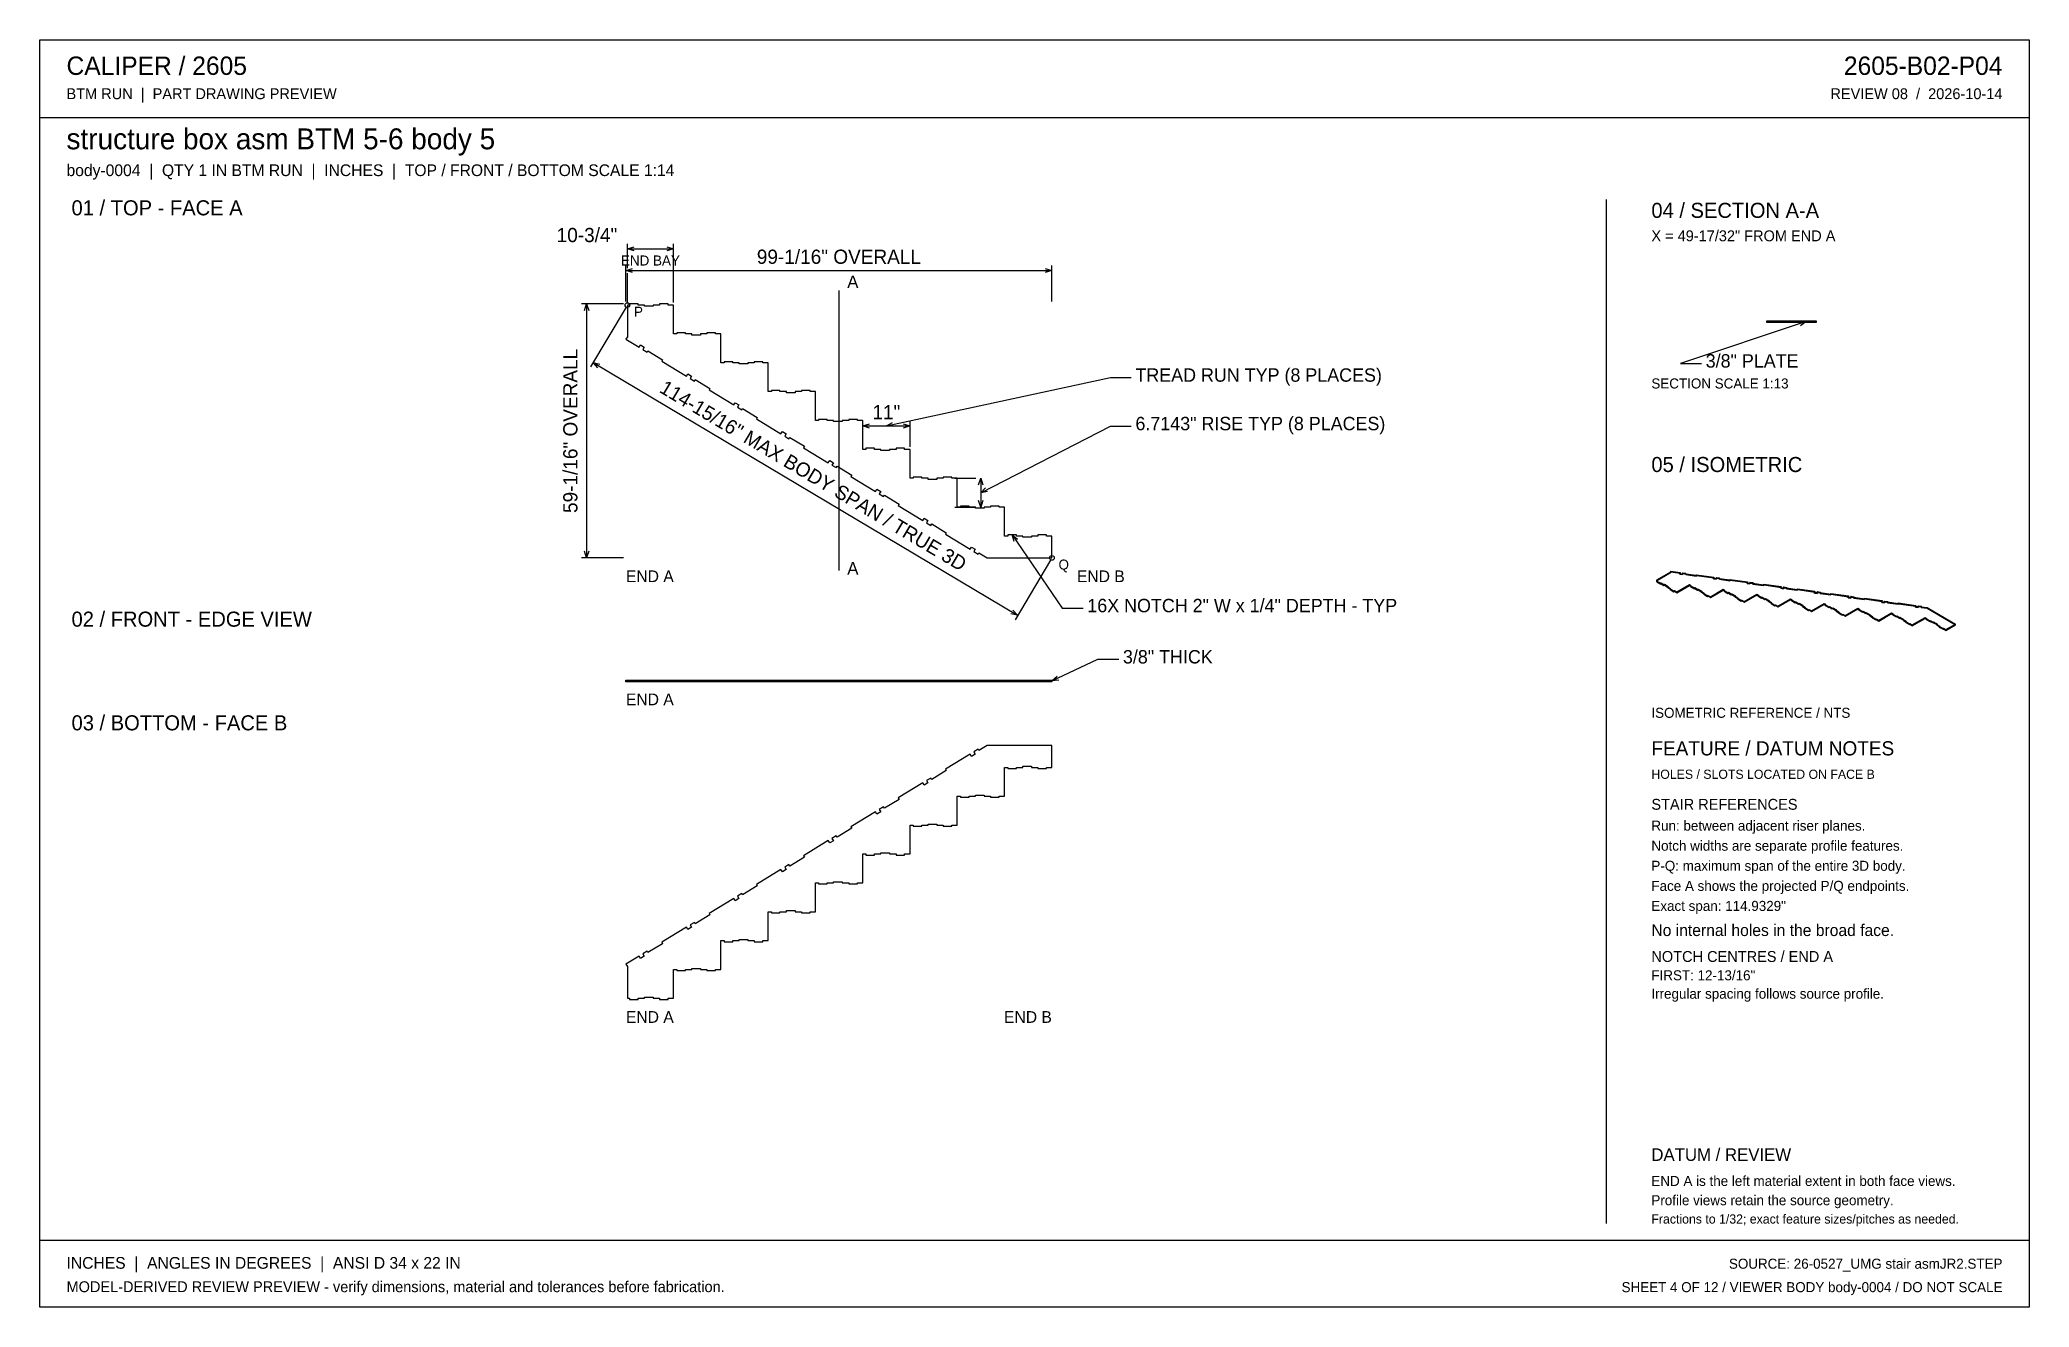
# Model space of a CAD drawing. Header units: inches. Extents: x 7 to 469, y 7 to 301.
import ezdxf
from ezdxf.enums import TextEntityAlignment as Align

# ---------------------------------------------------------------- set-up
doc = ezdxf.new("R2010")
doc.units = ezdxf.units.IN
doc.header["$MEASUREMENT"] = 0

msp = doc.modelspace()

# ---------------------------------------------------------------- linework, layer by layer
at = {"layer": 'ANNOTATION'}
for p, q in [((143.29, 248.31), (143.29, 253.94)), ((143.29, 252.78), (144.84, 253.26)), ((143.29, 252.78), (154.04, 252.78)), ((144.84, 252.29), (143.29, 252.78)), ((152.48, 253.26), (154.04, 252.78)), ((154.04, 252.78), (152.48, 252.29)), ((154.04, 240.28), (154.04, 253.94)), ((142.96, 240.53), (142.96, 248.89)), ((142.96, 247.72), (144.52, 248.21)), ((142.96, 247.72), (242.04, 247.72)), ((144.52, 247.24), (142.96, 247.72)), ((143.29, 240.28), (143.29, 247.14)), ((240.48, 248.21), (242.04, 247.72)), ((242.04, 247.72), (240.48, 247.24)), ((242.04, 240.53), (242.04, 248.89)), ((192.5, 243.06), (192.5, 177.97)), ((142.38, 239.94), (132.66, 239.94)), ((133.34, 238.39), (133.82, 239.94)), ((133.82, 239.94), (133.82, 180.89)), ((133.82, 239.94), (134.31, 238.39)), ((142.99, 239.19), (134.73, 225.33)), ((417.47, 235.85), (388.31, 226.12)), ((415.84, 235.82), (417.47, 235.85)), ((417.47, 235.85), (416.15, 234.9)), ((135.33, 226.33), (234.08, 167.53)), ((136.42, 225.12), (135.33, 226.33)), ((135.33, 226.33), (136.91, 225.95)), ((203.54, 211.57), (255.65, 222.83)), ((255.65, 222.83), (260.51, 222.83)), ((388.31, 226.12), (393.17, 226.12)), ((198.04, 206.71), (198.04, 212.73)), ((198.04, 211.57), (199.59, 212.05)), ((198.04, 211.57), (209.04, 211.57)), ((199.59, 211.08), (198.04, 211.57)), ((203.54, 211.57), (204.96, 212.37)), ((205.16, 211.42), (203.54, 211.57)), ((207.48, 212.05), (209.04, 211.57)), ((209.04, 211.57), (207.48, 211.08)), ((209.04, 206.71), (209.04, 212.73)), ((225.48, 196.05), (255.65, 211.56)), ((255.65, 211.56), (260.51, 211.56)), ((219.45, 199.41), (224.32, 199.41)), ((225, 197.85), (225.48, 199.41)), ((225.48, 199.41), (225.48, 192.69)), ((225.48, 199.41), (225.97, 197.85)), ((225.48, 196.05), (226.64, 197.19)), ((227.09, 196.33), (225.48, 196.05)), ((219.45, 192.69), (224.32, 192.69)), ((225.48, 192.69), (225, 194.25)), ((225.97, 194.25), (225.48, 192.69)), ((232.79, 186.23), (244.45, 169.22)), ((233.27, 184.67), (232.79, 186.23)), ((232.79, 186.23), (234.07, 185.22)), ((142.38, 180.89), (132.66, 180.89)), ((133.82, 180.89), (133.34, 182.45)), ((134.31, 182.45), (133.82, 180.89)), ((241.74, 180.39), (233.48, 166.52)), ((234.08, 167.53), (232.49, 167.9)), ((232.99, 168.74), (234.08, 167.53)), ((244.45, 169.22), (249.32, 169.22)), ((242.04, 152.26), (252.73, 157.31)), ((242.04, 152.26), (243.24, 153.36)), ((252.73, 157.31), (257.59, 157.31)), ((243.65, 152.48), (242.04, 152.26))]:
    msp.add_line(p, q, dxfattribs=at)
for centre in [(143.29, 239.69), (242.04, 180.89)]:
    msp.add_circle(centre, 0.544, dxfattribs=at)
at = {"layer": 'OUTLINE'}
for p, q in [((6.61, 301.39), (469.39, 301.39)), ((6.61, 6.61), (6.61, 301.39)), ((469.39, 301.39), (469.39, 6.61)), ((6.61, 283.31), (469.39, 283.31)), ((371, 264.25), (371, 26.06)), ((143.29, 239.69), (143.29, 232.28)), ((143.79, 239.69), (143.29, 239.69)), ((145.79, 239.94), (143.79, 239.94)), ((143.79, 239.94), (143.79, 239.69)), ((145.79, 239.69), (145.79, 239.94)), ((147.28, 239.69), (145.79, 239.69)), ((147.28, 239.44), (147.28, 239.69)), ((149.29, 239.44), (147.28, 239.44)), ((150.79, 239.69), (149.29, 239.69)), ((149.29, 239.69), (149.29, 239.44)), ((152.79, 239.94), (150.79, 239.94)), ((150.79, 239.94), (150.79, 239.69)), ((152.79, 239.69), (152.79, 239.94)), ((154.04, 239.69), (152.79, 239.69)), ((154.04, 232.98), (154.04, 239.69)), ((408.35, 236.06), (419.8, 236.06)), ((408.35, 235.65), (408.35, 236.06)), ((408.94, 235.65), (409.34, 236.06)), ((410.49, 235.65), (410.9, 236.06)), ((412.05, 235.65), (412.45, 236.06)), ((413.6, 235.65), (414.01, 236.06)), ((415.16, 235.65), (415.56, 236.06)), ((416.72, 235.65), (417.12, 236.06)), ((418.27, 235.65), (418.67, 236.06)), ((419.8, 236.06), (419.8, 235.65)), ((143.29, 232.28), (142.96, 231.75)), ((142.96, 231.75), (146.03, 229.88)), ((154.79, 232.98), (154.04, 232.98)), ((156.79, 233.23), (154.79, 233.23)), ((154.79, 233.23), (154.79, 232.98)), ((156.79, 232.98), (156.79, 233.23)), ((158.28, 232.98), (156.79, 232.98)), ((158.28, 232.72), (158.28, 232.98)), ((160.29, 232.72), (158.28, 232.72)), ((161.79, 232.98), (160.29, 232.98)), ((160.29, 232.98), (160.29, 232.72)), ((163.79, 233.23), (161.79, 233.23)), ((161.79, 233.23), (161.79, 232.98)), ((163.79, 232.98), (163.79, 233.23)), ((165.04, 232.98), (163.79, 232.98)), ((165.04, 226.27), (165.04, 232.98)), ((419.8, 235.65), (408.35, 235.65)), ((146.03, 229.88), (146.36, 230.41)), ((146.36, 230.41), (147.22, 229.88)), ((147.22, 229.88), (146.89, 229.35)), ((146.89, 229.35), (147.89, 228.74)), ((147.89, 228.74), (148.08, 229.06)), ((148.08, 229.06), (151.49, 226.98)), ((151.49, 226.98), (151.3, 226.66)), ((151.3, 226.66), (157.03, 223.16)), ((157.03, 223.16), (157.36, 223.7)), ((157.36, 223.7), (158.22, 223.17)), ((158.22, 223.17), (157.89, 222.63)), ((157.89, 222.63), (158.89, 222.03)), ((158.89, 222.03), (159.08, 222.35)), ((159.08, 222.35), (162.49, 220.27)), ((165.79, 226.27), (165.04, 226.27)), ((167.79, 226.52), (165.79, 226.52)), ((165.79, 226.52), (165.79, 226.27)), ((167.79, 226.27), (167.79, 226.52)), ((169.28, 226.27), (167.79, 226.27)), ((169.28, 226.01), (169.28, 226.27)), ((171.29, 226.01), (169.28, 226.01)), ((172.79, 226.27), (171.29, 226.27)), ((171.29, 226.27), (171.29, 226.01)), ((174.79, 226.52), (172.79, 226.52)), ((172.79, 226.52), (172.79, 226.27)), ((174.79, 226.27), (174.79, 226.52)), ((176.04, 226.27), (174.79, 226.27)), ((176.04, 219.55), (176.04, 226.27)), ((162.49, 220.27), (162.3, 219.95)), ((162.3, 219.95), (168.03, 216.45)), ((176.79, 219.55), (176.04, 219.55)), ((178.79, 219.8), (176.79, 219.8)), ((176.79, 219.8), (176.79, 219.55)), ((178.79, 219.55), (178.79, 219.8)), ((180.28, 219.55), (178.79, 219.55)), ((180.28, 219.3), (180.28, 219.55)), ((182.29, 219.3), (180.28, 219.3)), ((183.79, 219.55), (182.29, 219.55)), ((182.29, 219.55), (182.29, 219.3)), ((185.79, 219.8), (183.79, 219.8)), ((183.79, 219.8), (183.79, 219.55)), ((185.79, 219.55), (185.79, 219.8)), ((187.04, 219.55), (185.79, 219.55)), ((187.04, 212.84), (187.04, 219.55)), ((168.03, 216.45), (168.36, 216.98)), ((168.36, 216.98), (169.22, 216.45)), ((169.22, 216.45), (168.89, 215.92)), ((168.89, 215.92), (169.89, 215.32)), ((169.89, 215.32), (170.08, 215.64)), ((170.08, 215.64), (173.49, 213.55)), ((173.49, 213.55), (173.3, 213.23)), ((173.3, 213.23), (179.03, 209.73)), ((189.79, 213.09), (187.79, 213.09)), ((187.79, 213.09), (187.79, 212.84)), ((189.79, 212.84), (189.79, 213.09)), ((196.79, 213.09), (194.79, 213.09)), ((194.79, 213.09), (194.79, 212.84)), ((196.79, 212.84), (196.79, 213.09)), ((179.03, 209.73), (179.36, 210.27)), ((179.36, 210.27), (180.22, 209.74)), ((180.22, 209.74), (179.89, 209.21)), ((179.89, 209.21), (180.89, 208.6)), ((180.89, 208.6), (181.08, 208.92)), ((181.08, 208.92), (184.49, 206.84)), ((187.79, 212.84), (187.04, 212.84)), ((191.28, 212.84), (189.79, 212.84)), ((191.28, 212.58), (191.28, 212.84)), ((193.29, 212.58), (191.28, 212.58)), ((194.79, 212.84), (193.29, 212.84)), ((193.29, 212.84), (193.29, 212.58)), ((198.04, 212.84), (196.79, 212.84)), ((198.04, 206.12), (198.04, 212.84)), ((184.49, 206.84), (184.3, 206.52)), ((184.3, 206.52), (190.03, 203.02)), ((198.79, 206.12), (198.04, 206.12)), ((200.79, 206.37), (198.79, 206.37)), ((198.79, 206.37), (198.79, 206.12)), ((200.79, 206.12), (200.79, 206.37)), ((202.28, 206.12), (200.79, 206.12)), ((202.28, 205.87), (202.28, 206.12)), ((204.29, 205.87), (202.28, 205.87)), ((205.79, 206.12), (204.29, 206.12)), ((204.29, 206.12), (204.29, 205.87)), ((207.79, 206.37), (205.79, 206.37)), ((205.79, 206.37), (205.79, 206.12)), ((207.79, 206.12), (207.79, 206.37)), ((209.04, 206.12), (207.79, 206.12)), ((209.04, 199.41), (209.04, 206.12)), ((190.03, 203.02), (190.36, 203.55)), ((190.36, 203.55), (191.22, 203.03)), ((191.22, 203.03), (190.89, 202.49)), ((190.89, 202.49), (191.89, 201.89)), ((191.89, 201.89), (192.08, 202.21)), ((192.08, 202.21), (195.49, 200.12)), ((195.49, 200.12), (195.3, 199.8)), ((195.3, 199.8), (201.03, 196.3)), ((209.79, 199.41), (209.04, 199.41)), ((211.79, 199.66), (209.79, 199.66)), ((209.79, 199.66), (209.79, 199.41)), ((211.79, 199.41), (211.79, 199.66)), ((213.28, 199.41), (211.79, 199.41)), ((213.28, 199.15), (213.28, 199.41)), ((215.29, 199.15), (213.28, 199.15)), ((216.79, 199.41), (215.29, 199.41)), ((215.29, 199.41), (215.29, 199.15)), ((218.79, 199.66), (216.79, 199.66)), ((216.79, 199.66), (216.79, 199.41)), ((218.79, 199.41), (218.79, 199.66)), ((220.04, 199.41), (218.79, 199.41)), ((220.04, 192.69), (220.04, 199.41)), ((201.03, 196.3), (201.36, 196.84)), ((201.36, 196.84), (202.22, 196.31)), ((202.22, 196.31), (201.89, 195.78)), ((201.89, 195.78), (202.89, 195.17)), ((202.89, 195.17), (203.08, 195.49)), ((203.08, 195.49), (206.49, 193.41)), ((206.49, 193.41), (206.3, 193.09)), ((206.3, 193.09), (212.03, 189.59)), ((212.03, 189.59), (212.36, 190.12)), ((212.36, 190.12), (213.22, 189.6)), ((220.79, 192.69), (220.04, 192.69)), ((222.79, 192.94), (220.79, 192.94)), ((220.79, 192.94), (220.79, 192.69)), ((222.79, 192.69), (222.79, 192.94)), ((224.28, 192.69), (222.79, 192.69)), ((224.28, 192.44), (224.28, 192.69)), ((226.29, 192.44), (224.28, 192.44)), ((227.79, 192.69), (226.29, 192.69)), ((226.29, 192.69), (226.29, 192.44)), ((229.79, 192.94), (227.79, 192.94)), ((227.79, 192.94), (227.79, 192.69)), ((229.79, 192.69), (229.79, 192.94)), ((231.04, 192.69), (229.79, 192.69)), ((231.04, 185.98), (231.04, 192.69)), ((213.22, 189.6), (212.89, 189.06)), ((212.89, 189.06), (213.89, 188.46)), ((213.89, 188.46), (214.08, 188.78)), ((214.08, 188.78), (217.49, 186.69)), ((217.49, 186.69), (217.3, 186.37)), ((217.3, 186.37), (223.03, 182.88)), ((231.79, 185.98), (231.04, 185.98)), ((233.79, 186.23), (231.79, 186.23)), ((231.79, 186.23), (231.79, 185.98)), ((233.79, 185.98), (233.79, 186.23)), ((235.28, 185.98), (233.79, 185.98)), ((235.28, 185.72), (235.28, 185.98)), ((237.29, 185.72), (235.28, 185.72)), ((238.79, 185.98), (237.29, 185.98)), ((237.29, 185.98), (237.29, 185.72)), ((240.79, 186.23), (238.79, 186.23)), ((238.79, 186.23), (238.79, 185.98)), ((240.79, 185.98), (240.79, 186.23)), ((242.04, 185.98), (240.79, 185.98)), ((242.04, 180.89), (242.04, 185.98)), ((223.03, 182.88), (223.36, 183.41)), ((223.36, 183.41), (224.22, 182.88)), ((224.22, 182.88), (223.89, 182.35)), ((223.89, 182.35), (224.89, 181.74)), ((224.89, 181.74), (225.08, 182.06)), ((225.08, 182.06), (227, 180.89)), ((227, 180.89), (242.04, 180.89)), ((385.94, 177.59), (382.67, 175.7)), ((385.94, 177.4), (382.67, 175.51)), ((386.03, 177.81), (385.94, 177.59)), ((386.03, 177.62), (385.94, 177.4)), ((385.94, 177.4), (385.94, 177.59)), ((386.03, 177.62), (386.03, 177.81)), ((386.03, 177.81), (388.22, 177.51)), ((386.03, 177.62), (388.22, 177.32)), ((388.22, 177.51), (388.12, 177.29)), ((388.22, 177.32), (388.12, 177.1)), ((388.12, 177.29), (388.74, 177.2)), ((388.12, 177.1), (388.12, 177.29)), ((388.12, 177.1), (388.74, 177.01)), ((388.22, 177.32), (388.22, 177.51)), ((388.83, 177.42), (388.74, 177.2)), ((388.83, 177.23), (388.74, 177.01)), ((388.74, 177.01), (388.74, 177.2)), ((388.83, 177.23), (388.83, 177.42)), ((388.83, 177.42), (389.54, 177.32)), ((388.83, 177.23), (389.54, 177.13)), ((389.48, 177.19), (389.54, 177.32)), ((389.48, 177), (389.48, 177.19)), ((389.48, 177.19), (391.91, 176.85)), ((389.48, 177), (389.54, 177.13)), ((389.48, 177), (391.91, 176.66)), ((389.54, 177.13), (389.54, 177.32)), ((391.91, 176.85), (391.97, 176.98)), ((391.91, 176.66), (391.91, 176.85)), ((391.91, 176.66), (391.97, 176.79)), ((391.97, 176.79), (391.97, 176.98)), ((391.97, 176.98), (396.04, 176.41)), ((391.97, 176.79), (396.04, 176.22)), ((396.04, 176.41), (395.95, 176.19)), ((396.04, 176.22), (395.95, 176)), ((395.95, 176), (395.95, 176.19)), ((395.95, 176.19), (396.57, 176.11)), ((395.95, 176), (396.57, 175.92)), ((396.04, 176.22), (396.04, 176.41)), ((396.66, 176.33), (396.57, 176.11)), ((396.66, 176.14), (396.57, 175.92)), ((396.57, 175.92), (396.57, 176.11)), ((396.66, 176.33), (397.36, 176.23)), ((396.66, 176.14), (396.66, 176.33)), ((396.66, 176.14), (397.36, 176.04)), ((397.31, 176.1), (397.36, 176.23)), ((397.31, 176.1), (399.74, 175.76)), ((397.31, 175.91), (397.31, 176.1)), ((397.31, 175.91), (397.36, 176.04)), ((397.31, 175.91), (399.74, 175.57)), ((397.36, 176.04), (397.36, 176.23)), ((399.74, 175.76), (399.79, 175.89)), ((399.79, 175.7), (399.79, 175.89)), ((399.79, 175.89), (403.87, 175.32)), ((382.67, 175.7), (382.67, 175.51)), ((382.67, 175.7), (382.89, 175.57)), ((382.67, 175.51), (382.89, 175.38)), ((382.78, 175.51), (382.89, 175.57)), ((382.78, 175.32), (382.78, 175.51)), ((382.78, 175.51), (383.66, 175)), ((382.78, 175.32), (382.89, 175.38)), ((382.78, 175.32), (383.66, 174.81)), ((382.89, 175.38), (382.89, 175.57)), ((383.66, 175), (383.77, 175.06)), ((383.66, 174.81), (383.66, 175)), ((383.66, 174.81), (383.77, 174.87)), ((383.77, 174.87), (383.77, 175.06)), ((383.77, 175.06), (384.43, 174.68)), ((383.77, 174.87), (384.43, 174.49)), ((384.43, 174.68), (384.54, 174.75)), ((384.43, 174.49), (384.43, 174.68)), ((384.43, 174.49), (384.54, 174.56)), ((384.54, 174.75), (385.43, 174.23)), ((384.54, 174.56), (384.54, 174.75)), ((384.54, 174.56), (385.43, 174.04)), ((385.32, 174.17), (385.43, 174.23)), ((385.32, 173.98), (385.32, 174.17)), ((385.32, 174.17), (385.98, 173.79)), ((385.32, 173.98), (385.43, 174.04)), ((385.32, 173.98), (385.98, 173.6)), ((385.43, 174.04), (385.43, 174.23)), ((385.87, 173.72), (385.98, 173.79)), ((385.87, 173.53), (385.87, 173.72)), ((385.87, 173.72), (386.75, 173.21)), ((385.87, 173.53), (385.98, 173.6)), ((385.87, 173.53), (386.75, 173.02)), ((385.98, 173.6), (385.98, 173.79)), ((386.75, 173.21), (386.86, 173.28)), ((386.75, 173.02), (386.75, 173.21)), ((386.75, 173.02), (386.86, 173.09)), ((386.86, 173.09), (386.86, 173.28)), ((386.86, 173.28), (387.42, 172.96)), ((386.86, 173.09), (387.42, 172.77)), ((387.42, 172.96), (390.38, 174.67)), ((387.42, 172.77), (390.38, 174.48)), ((387.42, 172.77), (387.42, 172.96)), ((390.38, 174.67), (390.71, 174.48)), ((390.38, 174.48), (390.38, 174.67)), ((390.38, 174.48), (390.71, 174.29)), ((390.6, 174.42), (390.71, 174.48)), ((390.6, 174.23), (390.6, 174.42)), ((390.6, 174.42), (391.49, 173.91)), ((390.6, 174.23), (390.71, 174.29)), ((390.6, 174.23), (391.49, 173.72)), ((390.71, 174.29), (390.71, 174.48)), ((391.49, 173.91), (391.6, 173.97)), ((391.49, 173.72), (391.49, 173.91)), ((391.49, 173.72), (391.6, 173.78)), ((391.6, 173.78), (391.6, 173.97)), ((391.6, 173.97), (392.26, 173.59)), ((391.6, 173.78), (392.26, 173.4)), ((392.26, 173.59), (392.37, 173.65)), ((392.26, 173.4), (392.26, 173.59)), ((392.26, 173.4), (392.37, 173.46)), ((392.37, 173.65), (393.26, 173.14)), ((392.37, 173.46), (392.37, 173.65)), ((392.37, 173.46), (393.26, 172.95)), ((393.15, 173.08), (393.26, 173.14)), ((393.15, 173.08), (393.81, 172.7)), ((393.15, 172.88), (393.15, 173.08)), ((393.15, 172.88), (393.26, 172.95)), ((393.15, 172.88), (393.81, 172.5)), ((393.26, 172.95), (393.26, 173.14)), ((393.7, 172.63), (393.81, 172.7)), ((393.7, 172.63), (394.58, 172.12)), ((393.7, 172.44), (393.7, 172.63)), ((393.7, 172.44), (393.81, 172.5)), ((393.7, 172.44), (394.58, 171.93)), ((393.81, 172.5), (393.81, 172.7)), ((394.58, 172.12), (394.69, 172.18)), ((394.58, 171.93), (394.58, 172.12)), ((394.58, 171.93), (394.69, 171.99)), ((394.69, 171.99), (394.69, 172.18)), ((394.69, 172.18), (395.24, 171.87)), ((394.69, 171.99), (395.24, 171.67)), ((395.24, 171.87), (398.21, 173.58)), ((395.24, 171.67), (398.21, 173.39)), ((395.24, 171.67), (395.24, 171.87)), ((398.21, 173.39), (398.21, 173.58)), ((398.21, 173.58), (398.54, 173.39)), ((398.21, 173.39), (398.54, 173.2)), ((398.43, 173.32), (398.54, 173.39)), ((398.43, 173.32), (399.31, 172.81)), ((398.43, 173.13), (398.43, 173.32)), ((398.43, 173.13), (398.54, 173.2)), ((398.43, 173.13), (399.31, 172.62)), ((398.54, 173.2), (398.54, 173.39)), ((399.31, 172.81), (399.42, 172.88)), ((399.31, 172.62), (399.31, 172.81)), ((399.31, 172.62), (399.42, 172.69)), ((399.42, 172.88), (400.08, 172.5)), ((399.42, 172.69), (399.42, 172.88)), ((399.42, 172.69), (400.08, 172.3)), ((399.74, 175.57), (399.74, 175.76)), ((399.74, 175.57), (399.79, 175.7)), ((399.79, 175.7), (403.87, 175.13)), ((400.08, 172.5), (400.2, 172.56)), ((400.08, 172.3), (400.08, 172.5)), ((400.08, 172.3), (400.2, 172.37)), ((400.2, 172.37), (400.2, 172.56)), ((400.2, 172.56), (401.09, 172.05)), ((400.2, 172.37), (401.09, 171.86)), ((400.97, 171.98), (401.09, 172.05)), ((400.97, 171.98), (401.63, 171.6)), ((400.97, 171.79), (400.97, 171.98)), ((400.97, 171.79), (401.09, 171.86)), ((400.97, 171.79), (401.63, 171.41)), ((401.09, 171.86), (401.09, 172.05)), ((401.52, 171.54), (401.63, 171.6)), ((401.52, 171.35), (401.52, 171.54)), ((401.52, 171.54), (402.41, 171.03)), ((401.52, 171.35), (401.63, 171.41)), ((401.52, 171.35), (402.41, 170.84)), ((401.63, 171.41), (401.63, 171.6)), ((403.07, 170.77), (406.04, 172.49)), ((403.07, 170.58), (406.04, 172.29)), ((403.87, 175.32), (403.78, 175.1)), ((403.87, 175.13), (403.78, 174.91)), ((403.78, 175.1), (404.39, 175.02)), ((403.78, 174.91), (403.78, 175.1)), ((403.78, 174.91), (404.39, 174.82)), ((403.87, 175.13), (403.87, 175.32)), ((404.48, 175.23), (404.39, 175.02)), ((404.48, 175.04), (404.39, 174.82)), ((404.39, 174.82), (404.39, 175.02)), ((404.48, 175.04), (404.48, 175.23)), ((404.48, 175.23), (405.19, 175.14)), ((404.48, 175.04), (405.19, 174.94)), ((405.13, 175), (405.19, 175.14)), ((405.13, 175), (407.56, 174.66)), ((405.13, 174.81), (405.13, 175)), ((405.13, 174.81), (405.19, 174.94)), ((405.13, 174.81), (407.56, 174.47)), ((405.19, 174.94), (405.19, 175.14)), ((406.04, 172.29), (406.04, 172.49)), ((406.04, 172.49), (406.37, 172.29)), ((406.04, 172.29), (406.37, 172.1)), ((406.26, 172.23), (406.37, 172.29)), ((406.26, 172.04), (406.26, 172.23)), ((406.26, 172.23), (407.14, 171.72)), ((406.26, 172.04), (406.37, 172.1)), ((406.26, 172.04), (407.14, 171.53)), ((406.37, 172.1), (406.37, 172.29)), ((407.14, 171.72), (407.25, 171.78)), ((407.14, 171.53), (407.14, 171.72)), ((407.14, 171.53), (407.25, 171.59)), ((407.25, 171.59), (407.25, 171.78)), ((407.25, 171.78), (407.91, 171.4)), ((407.25, 171.59), (407.91, 171.21)), ((407.56, 174.66), (407.62, 174.8)), ((407.56, 174.47), (407.56, 174.66)), ((407.56, 174.47), (407.62, 174.61)), ((407.62, 174.8), (411.7, 174.23)), ((407.62, 174.61), (407.62, 174.8)), ((407.62, 174.61), (411.7, 174.04)), ((407.91, 171.4), (408.02, 171.47)), ((407.91, 171.21), (407.91, 171.4)), ((407.91, 171.21), (408.02, 171.28)), ((408.02, 171.28), (408.02, 171.47)), ((408.02, 171.47), (408.91, 170.95)), ((408.02, 171.28), (408.91, 170.76)), ((410.9, 169.68), (413.86, 171.39)), ((411.7, 174.23), (411.6, 174.01)), ((411.7, 174.04), (411.6, 173.82)), ((411.6, 173.82), (411.6, 174.01)), ((411.6, 174.01), (412.22, 173.92)), ((411.6, 173.82), (412.22, 173.73)), ((411.7, 174.04), (411.7, 174.23)), ((412.31, 174.14), (412.22, 173.92)), ((412.31, 173.95), (412.22, 173.73)), ((412.22, 173.73), (412.22, 173.92)), ((412.31, 173.95), (412.31, 174.14)), ((412.31, 174.14), (413.02, 174.04)), ((412.31, 173.95), (413.02, 173.85)), ((412.96, 173.91), (413.02, 174.04)), ((412.96, 173.72), (412.96, 173.91)), ((412.96, 173.91), (415.39, 173.57)), ((412.96, 173.72), (413.02, 173.85)), ((412.96, 173.72), (415.39, 173.38)), ((413.02, 173.85), (413.02, 174.04)), ((413.86, 171.39), (414.19, 171.2)), ((413.86, 171.2), (413.86, 171.39)), ((415.39, 173.57), (415.45, 173.7)), ((415.39, 173.38), (415.39, 173.57)), ((415.39, 173.38), (415.45, 173.51)), ((415.45, 173.51), (415.45, 173.7)), ((415.45, 173.7), (419.52, 173.13)), ((415.45, 173.51), (419.52, 172.94)), ((419.52, 173.13), (419.43, 172.91)), ((419.52, 172.94), (419.43, 172.72)), ((419.43, 172.72), (419.43, 172.91)), ((419.43, 172.91), (420.05, 172.83)), ((419.43, 172.72), (420.05, 172.64)), ((419.52, 172.94), (419.52, 173.13)), ((420.14, 173.05), (420.05, 172.83)), ((420.14, 172.86), (420.05, 172.64)), ((420.05, 172.64), (420.05, 172.83)), ((420.14, 172.86), (420.14, 173.05)), ((420.14, 173.05), (420.84, 172.95)), ((420.14, 172.86), (420.84, 172.76)), ((420.79, 172.82), (420.84, 172.95)), ((420.79, 172.82), (423.22, 172.48)), ((420.79, 172.63), (420.79, 172.82)), ((420.79, 172.63), (420.84, 172.76)), ((420.79, 172.63), (423.22, 172.29)), ((420.84, 172.76), (420.84, 172.95)), ((423.22, 172.48), (423.27, 172.61)), ((423.22, 172.29), (423.22, 172.48)), ((423.22, 172.29), (423.27, 172.42)), ((423.27, 172.61), (427.35, 172.04)), ((423.27, 172.42), (423.27, 172.61)), ((423.27, 172.42), (427.35, 171.85)), ((427.35, 172.04), (427.26, 171.82)), ((427.35, 171.85), (427.26, 171.63)), ((427.26, 171.63), (427.26, 171.82)), ((427.26, 171.82), (427.87, 171.74)), ((427.26, 171.63), (427.87, 171.54)), ((427.35, 171.85), (427.35, 172.04)), ((427.96, 171.95), (427.87, 171.74)), ((427.96, 171.76), (427.87, 171.54)), ((427.87, 171.54), (427.87, 171.74)), ((427.96, 171.95), (428.67, 171.86)), ((427.96, 171.76), (427.96, 171.95)), ((427.96, 171.76), (428.67, 171.66)), ((428.61, 171.72), (428.67, 171.86)), ((428.61, 171.72), (431.04, 171.39)), ((428.61, 171.53), (428.61, 171.72)), ((428.61, 171.53), (428.67, 171.66)), ((428.61, 171.53), (431.04, 171.19)), ((428.67, 171.66), (428.67, 171.86)), ((431.04, 171.39), (431.1, 171.52)), ((431.04, 171.19), (431.04, 171.39)), ((431.04, 171.19), (431.1, 171.33)), ((431.1, 171.33), (431.1, 171.52)), ((431.1, 171.52), (435.18, 170.95)), ((431.1, 171.33), (435.18, 170.76)), ((402.41, 171.03), (402.52, 171.09)), ((402.41, 170.84), (402.41, 171.03)), ((402.41, 170.84), (402.52, 170.9)), ((402.52, 171.09), (403.07, 170.77)), ((402.52, 170.9), (402.52, 171.09)), ((402.52, 170.9), (403.07, 170.58)), ((403.07, 170.58), (403.07, 170.77)), ((408.8, 170.89), (408.91, 170.95)), ((408.8, 170.89), (409.46, 170.51)), ((408.8, 170.7), (408.8, 170.89)), ((408.8, 170.7), (408.91, 170.76)), ((408.8, 170.7), (409.46, 170.32)), ((408.91, 170.76), (408.91, 170.95)), ((409.35, 170.44), (409.46, 170.51)), ((409.35, 170.25), (409.35, 170.44)), ((409.35, 170.44), (410.23, 169.93)), ((409.35, 170.25), (409.46, 170.32)), ((409.35, 170.25), (410.23, 169.74)), ((409.46, 170.32), (409.46, 170.51)), ((410.23, 169.93), (410.34, 170)), ((410.23, 169.74), (410.23, 169.93)), ((410.23, 169.74), (410.34, 169.81)), ((410.34, 170), (410.9, 169.68)), ((410.34, 169.81), (410.34, 170)), ((410.34, 169.81), (410.9, 169.49)), ((410.9, 169.49), (413.86, 171.2)), ((410.9, 169.49), (410.9, 169.68)), ((413.86, 171.2), (414.19, 171.01)), ((414.08, 171.14), (414.19, 171.2)), ((414.08, 170.95), (414.08, 171.14)), ((414.08, 171.14), (414.97, 170.63)), ((414.08, 170.95), (414.19, 171.01)), ((414.08, 170.95), (414.97, 170.44)), ((414.19, 171.01), (414.19, 171.2)), ((414.97, 170.63), (415.08, 170.69)), ((414.97, 170.44), (414.97, 170.63)), ((414.97, 170.44), (415.08, 170.5)), ((415.08, 170.5), (415.08, 170.69)), ((415.08, 170.69), (415.74, 170.31)), ((415.08, 170.5), (415.74, 170.12)), ((415.74, 170.31), (415.85, 170.37)), ((415.74, 170.12), (415.74, 170.31)), ((415.74, 170.12), (415.85, 170.18)), ((415.85, 170.18), (415.85, 170.37)), ((415.85, 170.37), (416.74, 169.86)), ((415.85, 170.18), (416.74, 169.67)), ((416.63, 169.8), (416.74, 169.86)), ((416.63, 169.61), (416.63, 169.8)), ((416.63, 169.8), (417.29, 169.42)), ((416.63, 169.61), (416.74, 169.67)), ((416.63, 169.61), (417.29, 169.22)), ((416.74, 169.67), (416.74, 169.86)), ((417.18, 169.35), (417.29, 169.42)), ((417.18, 169.35), (418.06, 168.84)), ((417.18, 169.16), (417.18, 169.35)), ((417.18, 169.16), (417.29, 169.22)), ((417.18, 169.16), (418.06, 168.65)), ((417.29, 169.22), (417.29, 169.42)), ((418.06, 168.84), (418.17, 168.91)), ((418.06, 168.65), (418.06, 168.84)), ((418.06, 168.65), (418.17, 168.71)), ((418.17, 168.71), (418.17, 168.91)), ((418.17, 168.91), (418.72, 168.59)), ((418.17, 168.71), (418.72, 168.39)), ((418.72, 168.59), (421.69, 170.3)), ((418.72, 168.39), (421.69, 170.11)), ((418.72, 168.39), (418.72, 168.59)), ((421.69, 170.11), (421.69, 170.3)), ((421.69, 170.3), (422.02, 170.11)), ((421.69, 170.11), (422.02, 169.92)), ((421.91, 170.04), (422.02, 170.11)), ((421.91, 169.85), (421.91, 170.04)), ((421.91, 170.04), (422.79, 169.53)), ((421.91, 169.85), (422.02, 169.92)), ((421.91, 169.85), (422.79, 169.34)), ((422.02, 169.92), (422.02, 170.11)), ((422.79, 169.53), (422.9, 169.6)), ((422.79, 169.34), (422.79, 169.53)), ((422.79, 169.34), (422.9, 169.41)), ((422.9, 169.6), (423.56, 169.22)), ((422.9, 169.41), (422.9, 169.6)), ((422.9, 169.41), (423.56, 169.03)), ((423.56, 169.22), (423.68, 169.28)), ((423.56, 169.03), (423.56, 169.22)), ((423.56, 169.03), (423.68, 169.09)), ((423.68, 169.09), (423.68, 169.28)), ((423.68, 169.28), (424.57, 168.77)), ((423.68, 169.09), (424.57, 168.58)), ((424.45, 168.7), (424.57, 168.77)), ((424.45, 168.51), (424.45, 168.7)), ((424.45, 168.7), (425.11, 168.32)), ((424.45, 168.51), (424.57, 168.58)), ((424.45, 168.51), (425.11, 168.13)), ((424.57, 168.58), (424.57, 168.77)), ((425, 168.26), (425.11, 168.32)), ((425, 168.07), (425, 168.26)), ((425, 168.26), (425.89, 167.75)), ((425, 168.07), (425.11, 168.13)), ((425, 168.07), (425.89, 167.56)), ((425.11, 168.13), (425.11, 168.32)), ((425.89, 167.75), (426, 167.81)), ((425.89, 167.56), (425.89, 167.75)), ((425.89, 167.56), (426, 167.62)), ((426, 167.81), (426.55, 167.49)), ((426, 167.62), (426, 167.81)), ((426, 167.62), (426.55, 167.3)), ((426.55, 167.49), (429.52, 169.21)), ((426.55, 167.3), (429.52, 169.01)), ((426.55, 167.3), (426.55, 167.49)), ((429.52, 169.21), (429.85, 169.01)), ((429.52, 169.01), (429.52, 169.21)), ((429.52, 169.01), (429.85, 168.82)), ((429.74, 168.95), (429.85, 169.01)), ((429.74, 168.95), (430.62, 168.44)), ((429.74, 168.76), (429.74, 168.95)), ((429.74, 168.76), (429.85, 168.82)), ((429.74, 168.76), (430.62, 168.25)), ((429.85, 168.82), (429.85, 169.01)), ((430.62, 168.44), (430.73, 168.5)), ((430.62, 168.25), (430.62, 168.44)), ((430.62, 168.25), (430.73, 168.31)), ((430.73, 168.31), (430.73, 168.5)), ((430.73, 168.5), (431.39, 168.12)), ((430.73, 168.31), (431.39, 167.93)), ((431.39, 168.12), (431.5, 168.19)), ((431.39, 167.93), (431.39, 168.12)), ((431.39, 167.93), (431.5, 168)), ((431.5, 168.19), (432.39, 167.68)), ((431.5, 168), (431.5, 168.19)), ((431.5, 168), (432.39, 167.48)), ((432.28, 167.61), (432.39, 167.68)), ((432.28, 167.42), (432.28, 167.61)), ((432.28, 167.61), (432.94, 167.23)), ((432.28, 167.42), (432.39, 167.48)), ((432.28, 167.42), (432.94, 167.04)), ((432.39, 167.48), (432.39, 167.68)), ((432.83, 167.16), (432.94, 167.23)), ((432.83, 167.16), (433.71, 166.65)), ((432.83, 166.97), (432.83, 167.16)), ((432.83, 166.97), (432.94, 167.04)), ((432.83, 166.97), (433.71, 166.46)), ((432.94, 167.04), (432.94, 167.23)), ((433.71, 166.65), (433.82, 166.72)), ((433.71, 166.46), (433.71, 166.65)), ((433.82, 166.72), (434.38, 166.4)), ((433.82, 166.53), (433.82, 166.72)), ((434.38, 166.4), (437.34, 168.11)), ((434.38, 166.21), (437.34, 167.92)), ((435.18, 170.95), (435.08, 170.73)), ((435.18, 170.76), (435.08, 170.54)), ((435.08, 170.73), (435.7, 170.64)), ((435.08, 170.54), (435.08, 170.73)), ((435.08, 170.54), (435.7, 170.45)), ((435.18, 170.76), (435.18, 170.95)), ((435.79, 170.86), (435.7, 170.64)), ((435.79, 170.67), (435.7, 170.45)), ((435.7, 170.45), (435.7, 170.64)), ((435.79, 170.67), (435.79, 170.86)), ((435.79, 170.86), (436.5, 170.76)), ((435.79, 170.67), (436.5, 170.57)), ((436.44, 170.63), (436.5, 170.76)), ((436.44, 170.44), (436.44, 170.63)), ((436.44, 170.63), (438.87, 170.29)), ((436.44, 170.44), (436.5, 170.57)), ((436.44, 170.44), (438.87, 170.1)), ((436.5, 170.57), (436.5, 170.76)), ((437.34, 168.11), (437.67, 167.92)), ((437.34, 167.92), (437.34, 168.11)), ((437.34, 167.92), (437.67, 167.73)), ((437.56, 167.86), (437.67, 167.92)), ((437.56, 167.86), (438.45, 167.35)), ((437.56, 167.67), (437.56, 167.86)), ((437.56, 167.67), (437.67, 167.73)), ((437.56, 167.67), (438.45, 167.16)), ((437.67, 167.73), (437.67, 167.92)), ((438.45, 167.35), (438.56, 167.41)), ((438.45, 167.16), (438.45, 167.35)), ((438.45, 167.16), (438.56, 167.22)), ((438.56, 167.41), (439.22, 167.03)), ((438.56, 167.22), (438.56, 167.41)), ((438.56, 167.22), (439.22, 166.84)), ((438.87, 170.29), (438.93, 170.42)), ((438.87, 170.1), (438.87, 170.29)), ((438.87, 170.1), (438.93, 170.23)), ((438.93, 170.23), (438.93, 170.42)), ((438.93, 170.42), (443, 169.85)), ((438.93, 170.23), (443, 169.66)), ((439.22, 167.03), (439.33, 167.1)), ((439.22, 166.84), (439.22, 167.03)), ((439.22, 166.84), (439.33, 166.9)), ((439.33, 166.9), (439.33, 167.1)), ((439.33, 167.1), (440.22, 166.58)), ((439.33, 166.9), (440.22, 166.39)), ((442.2, 165.31), (445.17, 167.02)), ((442.2, 165.12), (445.17, 166.83)), ((443, 169.85), (442.91, 169.63)), ((443, 169.66), (442.91, 169.44)), ((442.91, 169.44), (442.91, 169.63)), ((442.91, 169.63), (443.53, 169.55)), ((442.91, 169.44), (443.53, 169.36)), ((443, 169.66), (443, 169.85)), ((443.62, 169.77), (443.53, 169.55)), ((443.62, 169.58), (443.53, 169.36)), ((443.53, 169.36), (443.53, 169.55)), ((443.62, 169.77), (444.32, 169.67)), ((443.62, 169.58), (443.62, 169.77)), ((443.62, 169.58), (444.32, 169.48)), ((444.27, 169.54), (444.32, 169.67)), ((444.27, 169.35), (444.27, 169.54)), ((444.27, 169.54), (445.63, 169.35)), ((444.27, 169.35), (444.32, 169.48)), ((444.27, 169.35), (445.63, 169.16)), ((444.32, 169.48), (444.32, 169.67)), ((445.17, 166.83), (445.17, 167.02)), ((445.17, 167.02), (445.5, 166.83)), ((445.17, 166.83), (445.5, 166.64)), ((445.39, 166.76), (445.5, 166.83)), ((445.39, 166.76), (446.27, 166.25)), ((445.39, 166.57), (445.39, 166.76)), ((445.39, 166.57), (445.5, 166.64)), ((445.5, 166.64), (445.5, 166.83)), ((445.63, 169.16), (445.63, 169.35)), ((445.63, 169.35), (452.28, 165.51)), ((445.63, 169.16), (452.28, 165.32)), ((433.71, 166.46), (433.82, 166.53)), ((433.82, 166.53), (434.38, 166.21)), ((434.38, 166.21), (434.38, 166.4)), ((440.11, 166.52), (440.22, 166.58)), ((440.11, 166.52), (440.77, 166.14)), ((440.11, 166.33), (440.11, 166.52)), ((440.11, 166.33), (440.22, 166.39)), ((440.11, 166.33), (440.77, 165.94)), ((440.22, 166.39), (440.22, 166.58)), ((440.66, 166.07), (440.77, 166.14)), ((440.66, 165.88), (440.66, 166.07)), ((440.66, 166.07), (441.54, 165.56)), ((440.66, 165.88), (440.77, 165.94)), ((440.66, 165.88), (441.54, 165.37)), ((440.77, 165.94), (440.77, 166.14)), ((441.54, 165.56), (441.65, 165.63)), ((441.54, 165.37), (441.54, 165.56)), ((441.54, 165.37), (441.65, 165.43)), ((441.65, 165.63), (442.2, 165.31)), ((441.65, 165.43), (441.65, 165.63)), ((441.65, 165.43), (442.2, 165.12)), ((442.2, 165.12), (442.2, 165.31)), ((445.39, 166.57), (446.27, 166.06)), ((446.27, 166.25), (446.38, 166.32)), ((446.27, 166.06), (446.27, 166.25)), ((446.27, 166.06), (446.38, 166.13)), ((446.38, 166.13), (446.38, 166.32)), ((446.38, 166.32), (447.04, 165.94)), ((446.38, 166.13), (447.04, 165.75)), ((447.04, 165.94), (447.16, 166)), ((447.04, 165.75), (447.04, 165.94)), ((447.04, 165.75), (447.16, 165.81)), ((447.16, 165.81), (447.16, 166)), ((447.16, 166), (448.05, 165.49)), ((447.16, 165.81), (448.05, 165.3)), ((447.93, 165.42), (448.05, 165.49)), ((447.93, 165.23), (447.93, 165.42)), ((447.93, 165.42), (448.59, 165.04)), ((447.93, 165.23), (448.05, 165.3)), ((447.93, 165.23), (448.59, 164.85)), ((448.05, 165.3), (448.05, 165.49)), ((448.48, 164.98), (448.59, 165.04)), ((448.48, 164.79), (448.48, 164.98)), ((448.48, 164.98), (449.37, 164.47)), ((448.48, 164.79), (448.59, 164.85)), ((448.48, 164.79), (449.37, 164.28)), ((448.59, 164.85), (448.59, 165.04)), ((449.37, 164.47), (449.48, 164.53)), ((449.37, 164.28), (449.37, 164.47)), ((449.37, 164.28), (449.48, 164.34)), ((449.48, 164.34), (449.48, 164.53)), ((449.48, 164.53), (450.03, 164.21)), ((449.48, 164.34), (450.03, 164.02)), ((450.03, 164.21), (452.28, 165.51)), ((450.03, 164.02), (452.28, 165.32)), ((450.03, 164.02), (450.03, 164.21)), ((452.28, 165.32), (452.28, 165.51)), ((142.96, 152.44), (242.04, 152.44)), ((142.96, 152.07), (142.96, 152.44)), ((242.04, 152.07), (142.96, 152.07)), ((242.04, 152.44), (242.04, 152.07)), ((223.03, 135.26), (217.3, 131.77)), ((223.36, 134.73), (223.03, 135.26)), ((224.22, 135.26), (223.36, 134.73)), ((224.89, 136.4), (223.89, 135.79)), ((223.89, 135.79), (224.22, 135.26)), ((225.08, 136.08), (224.89, 136.4)), ((227, 137.25), (225.08, 136.08)), ((242.04, 137.25), (227, 137.25)), ((242.04, 132.16), (242.04, 137.25)), ((213.89, 129.68), (212.89, 129.08)), ((214.08, 129.36), (213.89, 129.68)), ((217.49, 131.45), (214.08, 129.36)), ((217.3, 131.77), (217.49, 131.45)), ((231.04, 125.45), (231.04, 132.16)), ((231.04, 132.16), (231.79, 132.16)), ((231.79, 132.16), (231.79, 131.91)), ((231.79, 131.91), (233.79, 131.91)), ((233.79, 131.91), (233.79, 132.16)), ((233.79, 132.16), (235.28, 132.16)), ((235.28, 132.16), (235.28, 132.42)), ((235.28, 132.42), (237.29, 132.42)), ((237.29, 132.42), (237.29, 132.16)), ((237.29, 132.16), (238.79, 132.16)), ((238.79, 132.16), (238.79, 131.91)), ((238.79, 131.91), (240.79, 131.91)), ((240.79, 131.91), (240.79, 132.16)), ((240.79, 132.16), (242.04, 132.16)), ((212.03, 128.55), (206.3, 125.05)), ((206.3, 125.05), (206.49, 124.73)), ((212.36, 128.02), (212.03, 128.55)), ((213.22, 128.54), (212.36, 128.02)), ((212.89, 129.08), (213.22, 128.54)), ((220.04, 118.73), (220.04, 125.45)), ((220.04, 125.45), (220.79, 125.45)), ((220.79, 125.45), (220.79, 125.2)), ((220.79, 125.2), (222.79, 125.2)), ((222.79, 125.2), (222.79, 125.45)), ((222.79, 125.45), (224.28, 125.45)), ((224.28, 125.45), (224.28, 125.7)), ((224.28, 125.7), (226.29, 125.7)), ((226.29, 125.7), (226.29, 125.45)), ((226.29, 125.45), (227.79, 125.45)), ((227.79, 125.45), (227.79, 125.2)), ((227.79, 125.2), (229.79, 125.2)), ((229.79, 125.2), (229.79, 125.45)), ((229.79, 125.45), (231.04, 125.45)), ((201.03, 121.84), (195.3, 118.34)), ((201.36, 121.3), (201.03, 121.84)), ((202.22, 121.83), (201.36, 121.3)), ((202.89, 122.97), (201.89, 122.36)), ((201.89, 122.36), (202.22, 121.83)), ((203.08, 122.65), (202.89, 122.97)), ((206.49, 124.73), (203.08, 122.65)), ((191.89, 116.25), (190.89, 115.65)), ((192.08, 115.93), (191.89, 116.25)), ((195.49, 118.02), (192.08, 115.93)), ((195.3, 118.34), (195.49, 118.02)), ((209.04, 112.02), (209.04, 118.73)), ((209.04, 118.73), (209.79, 118.73)), ((209.79, 118.73), (209.79, 118.48)), ((209.79, 118.48), (211.79, 118.48)), ((211.79, 118.48), (211.79, 118.73)), ((211.79, 118.73), (213.28, 118.73)), ((213.28, 118.73), (213.28, 118.99)), ((213.28, 118.99), (215.29, 118.99)), ((215.29, 118.99), (215.29, 118.73)), ((215.29, 118.73), (216.79, 118.73)), ((216.79, 118.73), (216.79, 118.48)), ((216.79, 118.48), (218.79, 118.48)), ((218.79, 118.48), (218.79, 118.73)), ((218.79, 118.73), (220.04, 118.73)), ((184.49, 111.3), (181.08, 109.22)), ((190.03, 115.12), (184.3, 111.62)), ((184.3, 111.62), (184.49, 111.3)), ((190.36, 114.59), (190.03, 115.12)), ((191.22, 115.11), (190.36, 114.59)), ((190.89, 115.65), (191.22, 115.11)), ((198.04, 105.3), (198.04, 112.02)), ((198.04, 112.02), (198.79, 112.02)), ((198.79, 112.02), (198.79, 111.77)), ((198.79, 111.77), (200.79, 111.77)), ((200.79, 111.77), (200.79, 112.02)), ((200.79, 112.02), (202.28, 112.02)), ((202.28, 112.02), (202.28, 112.27)), ((202.28, 112.27), (204.29, 112.27)), ((204.29, 112.27), (204.29, 112.02)), ((204.29, 112.02), (205.79, 112.02)), ((205.79, 112.02), (205.79, 111.77)), ((205.79, 111.77), (207.79, 111.77)), ((207.79, 111.77), (207.79, 112.02)), ((207.79, 112.02), (209.04, 112.02)), ((179.03, 108.41), (173.3, 104.91)), ((179.36, 107.87), (179.03, 108.41)), ((180.22, 108.4), (179.36, 107.87)), ((180.89, 109.54), (179.89, 108.93)), ((179.89, 108.93), (180.22, 108.4)), ((181.08, 109.22), (180.89, 109.54)), ((169.89, 102.82), (168.89, 102.22)), ((168.89, 102.22), (169.22, 101.69)), ((170.08, 102.5), (169.89, 102.82)), ((173.49, 104.59), (170.08, 102.5)), ((173.3, 104.91), (173.49, 104.59)), ((187.04, 98.59), (187.04, 105.3)), ((187.04, 105.3), (187.79, 105.3)), ((187.79, 105.3), (187.79, 105.05)), ((187.79, 105.05), (189.79, 105.05)), ((189.79, 105.05), (189.79, 105.3)), ((189.79, 105.3), (191.28, 105.3)), ((191.28, 105.3), (191.28, 105.56)), ((191.28, 105.56), (193.29, 105.56)), ((193.29, 105.56), (193.29, 105.3)), ((193.29, 105.3), (194.79, 105.3)), ((194.79, 105.3), (194.79, 105.05)), ((194.79, 105.05), (196.79, 105.05)), ((196.79, 105.05), (196.79, 105.3)), ((196.79, 105.3), (198.04, 105.3)), ((162.49, 97.87), (159.08, 95.79)), ((168.03, 101.69), (162.3, 98.19)), ((162.3, 98.19), (162.49, 97.87)), ((168.36, 101.16), (168.03, 101.69)), ((169.22, 101.69), (168.36, 101.16)), ((176.04, 91.87), (176.04, 98.59)), ((176.04, 98.59), (176.79, 98.59)), ((176.79, 98.59), (176.79, 98.34)), ((176.79, 98.34), (178.79, 98.34)), ((178.79, 98.34), (178.79, 98.59)), ((178.79, 98.59), (180.28, 98.59)), ((180.28, 98.59), (180.28, 98.84)), ((180.28, 98.84), (182.29, 98.84)), ((182.29, 98.84), (182.29, 98.59)), ((182.29, 98.59), (183.79, 98.59)), ((183.79, 98.59), (183.79, 98.34)), ((183.79, 98.34), (185.79, 98.34)), ((185.79, 98.34), (185.79, 98.59)), ((185.79, 98.59), (187.04, 98.59)), ((157.03, 94.98), (151.3, 91.48)), ((157.36, 94.44), (157.03, 94.98)), ((158.22, 94.97), (157.36, 94.44)), ((158.89, 96.11), (157.89, 95.51)), ((157.89, 95.51), (158.22, 94.97)), ((159.08, 95.79), (158.89, 96.11)), ((146.03, 88.26), (142.96, 86.39)), ((146.36, 87.73), (146.03, 88.26)), ((147.22, 88.26), (146.36, 87.73)), ((147.89, 89.4), (146.89, 88.79)), ((146.89, 88.79), (147.22, 88.26)), ((148.08, 89.08), (147.89, 89.4)), ((151.49, 91.16), (148.08, 89.08)), ((151.3, 91.48), (151.49, 91.16)), ((165.04, 85.16), (165.04, 91.87)), ((165.04, 91.87), (165.79, 91.87)), ((165.79, 91.87), (165.79, 91.62)), ((165.79, 91.62), (167.79, 91.62)), ((167.79, 91.62), (167.79, 91.87)), ((167.79, 91.87), (169.28, 91.87)), ((169.28, 91.87), (169.28, 92.13)), ((169.28, 92.13), (171.29, 92.13)), ((171.29, 92.13), (171.29, 91.87)), ((171.29, 91.87), (172.79, 91.87)), ((172.79, 91.87), (172.79, 91.62)), ((172.79, 91.62), (174.79, 91.62)), ((174.79, 91.62), (174.79, 91.87)), ((174.79, 91.87), (176.04, 91.87)), ((142.96, 86.39), (143.29, 85.86)), ((143.29, 85.86), (143.29, 78.45)), ((154.04, 78.45), (154.04, 85.16)), ((154.04, 85.16), (154.79, 85.16)), ((154.79, 85.16), (154.79, 84.91)), ((154.79, 84.91), (156.79, 84.91)), ((156.79, 84.91), (156.79, 85.16)), ((156.79, 85.16), (158.28, 85.16)), ((158.28, 85.16), (158.28, 85.42)), ((158.28, 85.42), (160.29, 85.42)), ((160.29, 85.42), (160.29, 85.16)), ((160.29, 85.16), (161.79, 85.16)), ((161.79, 85.16), (161.79, 84.91)), ((161.79, 84.91), (163.79, 84.91)), ((163.79, 84.91), (163.79, 85.16)), ((163.79, 85.16), (165.04, 85.16)), ((147.28, 78.45), (147.28, 78.7)), ((147.28, 78.7), (149.29, 78.7)), ((149.29, 78.7), (149.29, 78.45)), ((143.29, 78.45), (143.79, 78.45)), ((143.79, 78.45), (143.79, 78.2)), ((143.79, 78.2), (145.79, 78.2)), ((145.79, 78.2), (145.79, 78.45)), ((145.79, 78.45), (147.28, 78.45)), ((149.29, 78.45), (150.79, 78.45)), ((150.79, 78.45), (150.79, 78.2)), ((150.79, 78.2), (152.79, 78.2)), ((152.79, 78.2), (152.79, 78.45)), ((152.79, 78.45), (154.04, 78.45)), ((6.61, 22.17), (469.39, 22.17)), ((469.39, 6.61), (6.61, 6.61))]:
    msp.add_line(p, q, dxfattribs=at)

# ---------------------------------------------------------------- texts
at = {"layer": 'ANNOTATION'}
for s, height, p in [('CALIPER / 2605', 4.2778, (12.83, 293.22)), ('BTM RUN  |  PART DRAWING PREVIEW', 2.5278, (12.83, 287.58)), ('structure box asm BTM 5-6 body 5', 4.8611, (12.83, 275.92)), ('body-0004  |  QTY 1 IN BTM RUN  |  INCHES  |  TOP / FRONT / BOTTOM SCALE 1:14', 2.7222, (12.83, 269.69)), ('01 / TOP - FACE A', 3.5, (14, 260.56)), ('04 / SECTION A-A', 3.5, (381.5, 259.97)), ('X = 49-17/32" FROM END A', 2.5278, (381.5, 254.53)), ('A', 2.92, (194.44, 243.64)), ('P', 2.33, (144.84, 236.97)), ('3/8" PLATE', 3.111, (394.14, 225.15)), ('TREAD RUN TYP (8 PLACES)', 3.1111, (261.48, 221.86)), ('SECTION SCALE 1:13', 2.3333, (381.5, 220.29)), ('6.7143" RISE TYP (8 PLACES)', 3.1111, (261.48, 210.58)), ('05 / ISOMETRIC', 3.5, (381.5, 200.86)), ('Q', 2.33, (243.59, 178.17)), ('END A', 2.722, (142.96, 175.25)), ('A', 2.92, (194.44, 177)), ('END B', 2.722, (247.87, 175.25)), ('16X NOTCH 2" W x 1/4" DEPTH - TYP', 3.1111, (250.29, 168.25)), ('02 / FRONT - EDGE VIEW', 3.5, (14, 164.89)), ('3/8" THICK', 3.111, (258.57, 156.33)), ('END A', 2.722, (142.96, 146.62)), ('03 / BOTTOM - FACE B', 3.5, (14, 140.78)), ('ISOMETRIC REFERENCE / NTS', 2.3333, (381.5, 143.69)), ('FEATURE / DATUM NOTES', 3.3056, (381.5, 134.94)), ('HOLES / SLOTS LOCATED ON FACE B', 2.1389, (381.5, 129.5)), ('STAIR REFERENCES', 2.5278, (381.5, 122.31)), ('Run: between adjacent riser planes.', 2.3333, (381.5, 117.44)), ('Notch widths are separate profile features.', 2.3333, (381.5, 112.78)), ('P-Q: maximum span of the entire 3D body.', 2.3333, (381.5, 108.11)), ('Face A shows the projected P/Q endpoints.', 2.3333, (381.5, 103.44)), ('Exact span: 114.9329"', 2.3333, (381.5, 98.78)), ('No internal holes in the broad face.', 2.7222, (381.5, 92.94)), ('NOTCH CENTRES / END A', 2.5278, (381.5, 86.92)), ('FIRST: 12-13/16"', 2.3333, (381.5, 82.64)), ('Irregular spacing follows source profile.', 2.3333, (381.5, 78.36)), ('END A', 2.722, (142.96, 72.75)), ('DATUM / REVIEW', 2.9167, (381.5, 40.64)), ('END A is the left material extent in both face views.', 2.3333, (381.5, 34.81)), ('Profile views retain the source geometry.', 2.3333, (381.5, 30.33)), ('Fractions to 1/32; exact feature sizes/pitches as needed.', 2.1389, (381.5, 26.06)), ('INCHES  |  ANGLES IN DEGREES  |  ANSI D 34 x 22 IN', 2.7222, (12.83, 15.56)), ('MODEL-DERIVED REVIEW PREVIEW - verify dimensions, material and tolerances before fabrication.', 2.5278, (12.83, 10.11))]:
    msp.add_text(s, height=height, dxfattribs=at).set_placement(p)
for s, height, p in [('2605-B02-P04', 4.2778, (463.17, 293.22)), ('REVIEW 08  /  2026-10-14', 2.5278, (463.17, 287.58)), ('10-3/4"', 3.306, (140.95, 254.33)), ('END B', 2.722, (242.04, 72.75)), ('SOURCE: 26-0527_UMG stair asmJR2.STEP', 2.3333, (463.17, 15.56)), ('SHEET 4 OF 12 / VIEWER BODY body-0004 / DO NOT SCALE', 2.3333, (463.17, 10.11))]:
    msp.add_text(s, height=height, dxfattribs=at).set_placement(p, align=Align.RIGHT)
for s, height, p in [('END BAY', 2.333, (148.66, 248.89)), ('99-1/16" OVERALL', 3.3056, (192.5, 249.28)), ('11"', 3.306, (203.54, 213.12))]:
    msp.add_text(s, height=height, dxfattribs=at).set_placement(p, align=Align.CENTER)
for s, rotation, p in [('59-1/16" OVERALL', 90, (131.68, 210.42)), ('114-15/16" MAX BODY SPAN / TRUE 3D', -30.7729, (185.7, 198.6))]:
    msp.add_text(s, height=3.3056, rotation=rotation, dxfattribs=at).set_placement(p, align=Align.CENTER)

doc.saveas('drawing.dxf')
